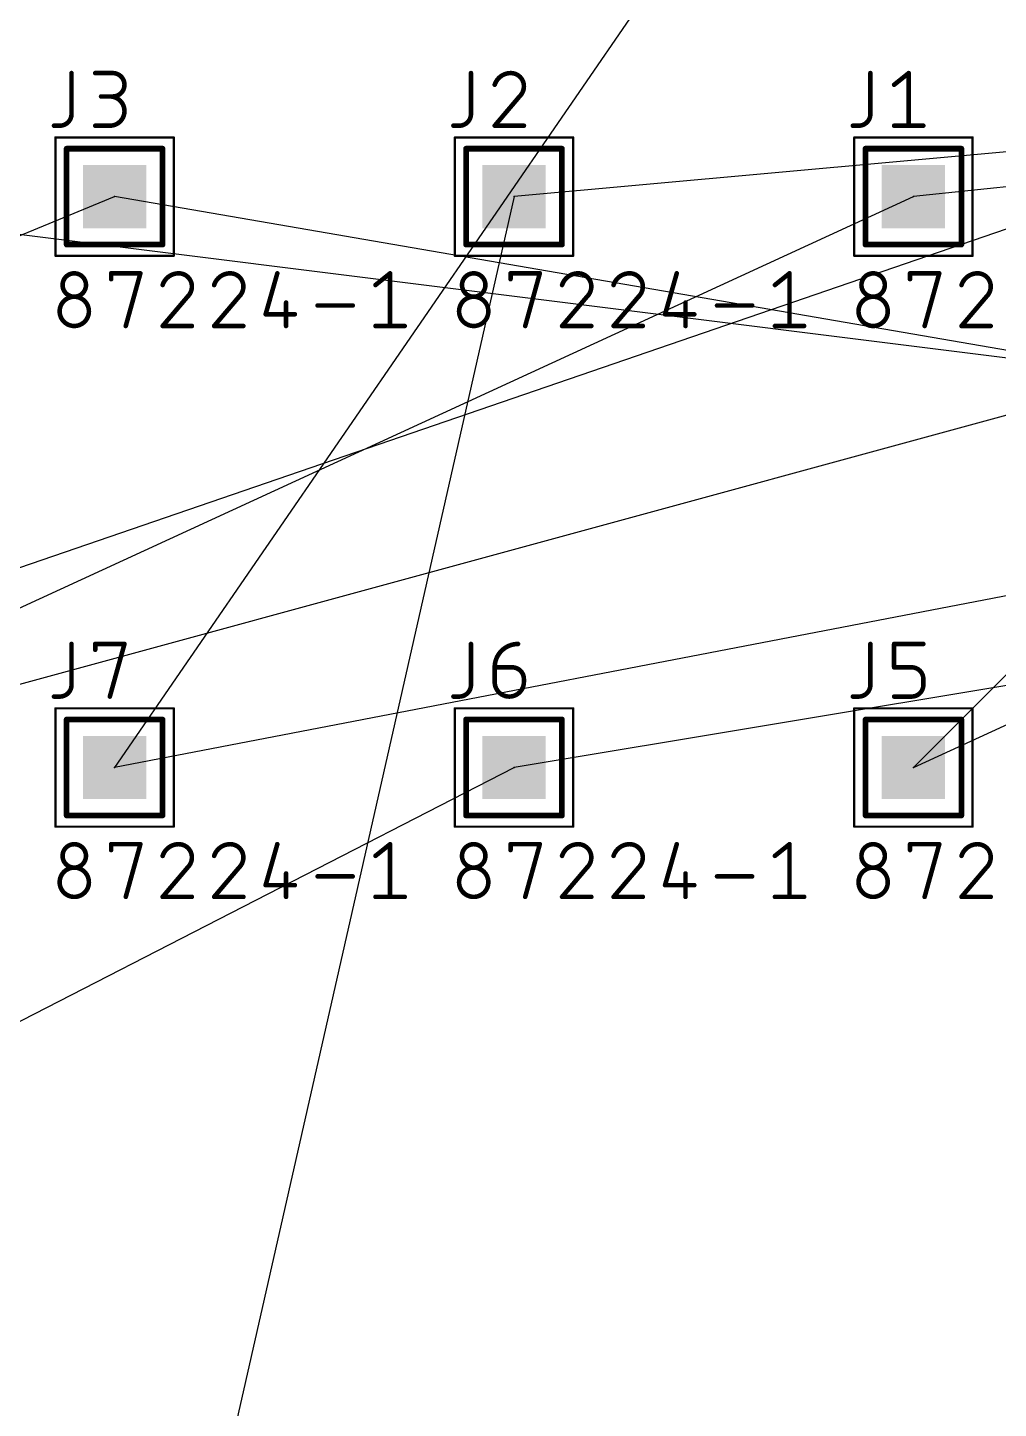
# Model space of a CAD drawing. Extents: x -132 to 159, y -19 to 91.
# Drawn here: x -31.15 to -9.54, y 12.41 to 43.13 of the extents above; entities that cross this region are included whole.
import ezdxf

# ---------------------------------------------------------------- set-up
doc = ezdxf.new("R2010")
doc.units = 0
for name, color, linetype in [('17', 82, 'CONTINUOUS'), ('19', 53, 'CONTINUOUS'), ('21', 253, 'CONTINUOUS'), ('23', 7, 'CONTINUOUS'), ('25', 253, 'CONTINUOUS'), ('27', 253, 'CONTINUOUS'), ('39', 22, 'CONTINUOUS'), ('51', 253, 'CONTINUOUS')]:
    doc.layers.add(name, color=color, linetype=linetype)

# ---------------------------------------------------------------- blocks, each defined once
blk = doc.blocks.new('SQUAREP')
blk.add_solid([(-0.5, -0.5), (0.5, -0.5), (-0.5, 0.5), (0.5, 0.5)])

msp = doc.modelspace()

# ---------------------------------------------------------------- linework, layer by layer
at = {"layer": '19'}
for p, q in [((5.3086, 76.8604), (-29.21, 26.67)), ((-11.43, 26.67), (98.0186, 76.8604)), ((-118.3386, 1.27), (100.1014, 76.2)), ((17.78, 41.91), (-38.1, 26.67)), ((7.62, 41.91), (-20.32, 39.37)), ((12.7, 41.91), (-11.43, 39.37)), ((3.81, 41.91), (-11.43, 26.67)), ((-120.4214, 1.9304), (-29.21, 39.37)), ((-103.9114, -3.1496), (-11.43, 39.37)), ((12.7, 33.02), (-38.1, 39.37)), ((-20.32, 39.37), (-30.2514, -4.4196)), ((7.62, 33.02), (-29.21, 39.37)), ((3.81, 33.02), (-29.21, 26.67)), ((17.78, 33.02), (-20.32, 26.67)), ((-75.9714, -1.8796), (-20.32, 26.67))]:
    msp.add_line(p, q, dxfattribs=at)
at = {"layer": '21', "const_width": 0.0635}
for points in [[(-30.277, 40.4688, 1), (-30.277, 40.4053)], [(-30.2453, 40.437, 1), (-30.3087, 40.437)], [(-28.1113, 40.437, 1), (-28.1747, 40.437)], [(-28.143, 40.4053, 1), (-28.143, 40.4688)], [(-21.387, 40.4688, 1), (-21.387, 40.4053)], [(-21.3553, 40.437, 1), (-21.4187, 40.437)], [(-19.2213, 40.437, 1), (-19.2847, 40.437)], [(-19.253, 40.4053, 1), (-19.253, 40.4688)], [(-12.4652, 40.437, 1), (-12.5288, 40.437)], [(-12.497, 40.4688, 1), (-12.497, 40.4053)], [(-10.3313, 40.437, 1), (-10.3948, 40.437)], [(-10.363, 40.4053, 1), (-10.363, 40.4688)], [(-30.277, 38.3348, 1), (-30.277, 38.2713)], [(-30.3087, 38.303, 1), (-30.2453, 38.303)], [(-28.1747, 38.303, 1), (-28.1113, 38.303)], [(-28.143, 38.2713, 1), (-28.143, 38.3348)], [(-21.387, 38.3348, 1), (-21.387, 38.2713)], [(-21.4187, 38.303, 1), (-21.3553, 38.303)], [(-19.2847, 38.303, 1), (-19.2213, 38.303)], [(-19.253, 38.2713, 1), (-19.253, 38.3348)], [(-12.5288, 38.303, 1), (-12.4652, 38.303)], [(-12.497, 38.3348, 1), (-12.497, 38.2713)], [(-10.3948, 38.303, 1), (-10.3313, 38.303)], [(-10.363, 38.2713, 1), (-10.363, 38.3348)], [(-30.277, 27.7688, 1), (-30.277, 27.7053)], [(-30.2453, 27.737, 1), (-30.3087, 27.737)], [(-28.1113, 27.737, 1), (-28.1747, 27.737)], [(-28.143, 27.7053, 1), (-28.143, 27.7688)], [(-21.387, 27.7688, 1), (-21.387, 27.7053)], [(-21.3553, 27.737, 1), (-21.4187, 27.737)], [(-19.2213, 27.737, 1), (-19.2847, 27.737)], [(-19.253, 27.7053, 1), (-19.253, 27.7688)], [(-12.4652, 27.737, 1), (-12.5288, 27.737)], [(-12.497, 27.7688, 1), (-12.497, 27.7053)], [(-10.3313, 27.737, 1), (-10.3948, 27.737)], [(-10.363, 27.7053, 1), (-10.363, 27.7688)], [(-30.277, 25.6348, 1), (-30.277, 25.5713)], [(-30.3087, 25.603, 1), (-30.2453, 25.603)], [(-28.1747, 25.603, 1), (-28.1113, 25.603)], [(-28.143, 25.5713, 1), (-28.143, 25.6348)], [(-21.387, 25.6348, 1), (-21.387, 25.5713)], [(-21.4187, 25.603, 1), (-21.3553, 25.603)], [(-19.2847, 25.603, 1), (-19.2213, 25.603)], [(-19.253, 25.5713, 1), (-19.253, 25.6348)], [(-12.5288, 25.603, 1), (-12.4652, 25.603)], [(-12.497, 25.6348, 1), (-12.497, 25.5713)], [(-10.3948, 25.603, 1), (-10.3313, 25.603)], [(-10.363, 25.5713, 1), (-10.363, 25.6348)]]:
    msp.add_lwpolyline(points, format="xyb", dxfattribs=at)
at = {"layer": '21', "const_width": 0.127}
for points in [[(-30.277, 40.437), (-28.143, 40.437)], [(-30.277, 38.303), (-30.277, 40.437)], [(-28.143, 40.437), (-28.143, 38.303)], [(-21.387, 40.437), (-19.253, 40.437)], [(-21.387, 38.303), (-21.387, 40.437)], [(-19.253, 40.437), (-19.253, 38.303)], [(-12.497, 40.437), (-10.363, 40.437)], [(-12.497, 38.303), (-12.497, 40.437)], [(-10.363, 40.437), (-10.363, 38.303)], [(-28.143, 38.303), (-30.277, 38.303)], [(-19.253, 38.303), (-21.387, 38.303)], [(-10.363, 38.303), (-12.497, 38.303)], [(-30.277, 27.737), (-28.143, 27.737)], [(-30.277, 25.603), (-30.277, 27.737)], [(-28.143, 27.737), (-28.143, 25.603)], [(-21.387, 27.737), (-19.253, 27.737)], [(-21.387, 25.603), (-21.387, 27.737)], [(-19.253, 27.737), (-19.253, 25.603)], [(-12.497, 27.737), (-10.363, 27.737)], [(-12.497, 25.603), (-12.497, 27.737)], [(-10.363, 27.737), (-10.363, 25.603)], [(-28.143, 25.603), (-30.277, 25.603)], [(-19.253, 25.603), (-21.387, 25.603)], [(-10.363, 25.603), (-12.497, 25.603)]]:
    msp.add_lwpolyline(points, dxfattribs=at)
at = {"layer": '23'}
for p in [(-29.21, 39.37), (-20.32, 39.37), (-11.43, 39.37), (-29.21, 26.67), (-20.32, 26.67), (-11.43, 26.67)]:
    msp.add_point(p, dxfattribs=at)
at = {"layer": '25', "const_width": 0.1016}
for points in [[(-30.1685, 42.1184), (-30.1685, 41.2078)], [(-29.6403, 42.1184), (-29.2501, 42.1184)], [(-21.2785, 42.1184), (-21.2785, 41.2078)], [(-12.3885, 42.1184), (-12.3885, 41.2078)], [(-11.8603, 41.8582), (-11.5351, 42.1184)], [(-11.5351, 42.1184), (-11.5351, 40.9476)], [(-29.2501, 41.5981), (-29.5102, 41.5981)], [(-20.1975, 41.5981), (-20.7503, 40.9476)], [(-30.4287, 40.9476), (-30.5588, 40.9476)], [(-29.6403, 40.9476), (-29.3151, 40.9476)], [(-21.5387, 40.9476), (-21.6688, 40.9476)], [(-20.7503, 40.9476), (-20.0999, 40.9476)], [(-12.6487, 40.9476), (-12.7788, 40.9476)], [(-11.8603, 40.9476), (-11.2099, 40.9476)], [(-30.1685, 29.4184), (-30.1685, 28.5078)], [(-29.6403, 29.2883), (-29.6403, 29.4184)], [(-29.6403, 29.4184), (-28.9899, 29.4184)], [(-28.9899, 29.4184), (-29.3151, 28.2476)], [(-21.2785, 29.4184), (-21.2785, 28.5078)], [(-12.3885, 29.4184), (-12.3885, 28.5078)], [(-11.8603, 28.8981), (-11.8603, 29.4184)], [(-11.8603, 29.4184), (-11.2099, 29.4184)], [(-20.7503, 28.8981), (-20.3601, 28.8981)], [(-20.7503, 28.5728), (-20.7503, 28.8981)], [(-11.4701, 28.8981), (-11.8603, 28.8981)], [(-20.0999, 28.6379), (-20.0999, 28.5728)], [(-11.2099, 28.5078), (-11.2099, 28.6379)], [(-30.4287, 28.2476), (-30.5588, 28.2476)], [(-21.5387, 28.2476), (-21.6688, 28.2476)], [(-12.6487, 28.2476), (-12.7788, 28.2476)], [(-11.8603, 28.2476), (-11.4701, 28.2476)]]:
    msp.add_lwpolyline(points, dxfattribs=at)
at = {"layer": '25'}
for points, const_width in [([(-30.1431, 42.1184, 1), (-30.1939, 42.1184)], 0.0508), ([(-29.6403, 42.1438, 1), (-29.6403, 42.093)], 0.0508), ([(-29.2501, 41.5981, 1), (-29.2501, 42.1184)], 0.1016), ([(-29.2501, 42.1438, 1), (-29.2501, 42.093)], 0.0508), ([(-29.2501, 42.093, 1), (-29.2501, 42.1438)], 0.0508), ([(-21.2531, 42.1184, 1), (-21.3039, 42.1184)], 0.0508), ([(-20.3926, 42.1184, 0.3252), (-20.7503, 41.8582)], 0.1016), ([(-20.0999, 41.8257, 0.4142), (-20.3926, 42.1184)], 0.1016), ([(-20.3926, 42.1438, 1), (-20.3926, 42.093)], 0.0508), ([(-20.3926, 42.093, 1), (-20.3926, 42.1438)], 0.0508), ([(-12.3631, 42.1184, 1), (-12.4139, 42.1184)], 0.0508), ([(-11.5097, 42.1184, 1), (-11.5605, 42.1184)], 0.0508), ([(-11.5192, 42.0986, 1), (-11.551, 42.1382)], 0.0508), ([(-20.7745, 41.866, 1), (-20.7262, 41.8504)], 0.0508), ([(-20.1975, 41.5981, 0.2053), (-20.0999, 41.8257)], 0.1016), ([(-20.0745, 41.8257, 1), (-20.1253, 41.8257)], 0.0508), ([(-20.1253, 41.8257, 1), (-20.0745, 41.8257)], 0.0508), ([(-11.8762, 41.8781, 1), (-11.8445, 41.8384)], 0.0508), ([(-29.5102, 41.6235, 1), (-29.5102, 41.5727)], 0.0508), ([(-29.3151, 40.9476, 1), (-29.3151, 41.5981)], 0.1016), ([(-29.3151, 41.6234, 1), (-29.3151, 41.5727)], 0.0508), ([(-29.2501, 41.6235, 1), (-29.2501, 41.5727)], 0.0508), ([(-29.2501, 41.5727, 1), (-29.2501, 41.6235)], 0.0508), ([(-20.215, 41.6164, 1), (-20.1799, 41.5797)], 0.0508), ([(-20.1781, 41.5816, 1), (-20.2168, 41.6145)], 0.0508), ([(-30.4287, 40.9476, 0.4142), (-30.1685, 41.2078)], 0.1016), ([(-30.1431, 41.2078, 1), (-30.1939, 41.2078)], 0.0508), ([(-30.1939, 41.2078, 1), (-30.1431, 41.2078)], 0.0508), ([(-21.5387, 40.9476, 0.4142), (-21.2785, 41.2078)], 0.1016), ([(-21.2531, 41.2078, 1), (-21.3039, 41.2078)], 0.0508), ([(-21.3039, 41.2078, 1), (-21.2531, 41.2078)], 0.0508), ([(-12.6487, 40.9476, 0.4142), (-12.3885, 41.2078)], 0.1016), ([(-12.3631, 41.2078, 1), (-12.4139, 41.2078)], 0.0508), ([(-12.4139, 41.2078, 1), (-12.3631, 41.2078)], 0.0508), ([(-30.5588, 40.973, 1), (-30.5588, 40.9222)], 0.0508), ([(-30.4287, 40.973, 1), (-30.4287, 40.9222)], 0.0508), ([(-30.4287, 40.9222, 1), (-30.4287, 40.973)], 0.0508), ([(-29.6403, 40.973, 1), (-29.6403, 40.9222)], 0.0508), ([(-29.3151, 40.973, 1), (-29.3151, 40.9222)], 0.0508), ([(-29.3151, 40.9222, 1), (-29.3151, 40.973)], 0.0508), ([(-21.6688, 40.973, 1), (-21.6688, 40.9222)], 0.0508), ([(-21.5387, 40.973, 1), (-21.5387, 40.9222)], 0.0508), ([(-21.5387, 40.9222, 1), (-21.5387, 40.973)], 0.0508), ([(-20.7503, 40.973, 1), (-20.7503, 40.9222)], 0.0508), ([(-20.7697, 40.9641, 1), (-20.731, 40.9312)], 0.0508), ([(-20.0999, 40.9222, 1), (-20.0999, 40.973)], 0.0508), ([(-12.7788, 40.973, 1), (-12.7788, 40.9222)], 0.0508), ([(-12.6487, 40.973, 1), (-12.6487, 40.9222)], 0.0508), ([(-12.6487, 40.9222, 1), (-12.6487, 40.973)], 0.0508), ([(-11.8603, 40.973, 1), (-11.8603, 40.9222)], 0.0508), ([(-11.5605, 40.9476, 1), (-11.5097, 40.9476)], 0.0508), ([(-11.2099, 40.9222, 1), (-11.2099, 40.973)], 0.0508), ([(-30.1431, 29.4184, 1), (-30.1939, 29.4184)], 0.0508), ([(-29.6149, 29.4184, 1), (-29.6657, 29.4184)], 0.0508), ([(-29.6403, 29.4438, 1), (-29.6403, 29.393)], 0.0508), ([(-29.6657, 29.2883, 1), (-29.6149, 29.2883)], 0.0508), ([(-28.9654, 29.4116, 1), (-29.0144, 29.4252)], 0.0508), ([(-28.9899, 29.393, 1), (-28.9899, 29.4438)], 0.0508), ([(-21.2531, 29.4184, 1), (-21.3039, 29.4184)], 0.0508), ([(-20.23, 29.4184, 0.4142), (-20.7503, 28.8981)], 0.1016), ([(-20.23, 29.393, 1), (-20.23, 29.4438)], 0.0508), ([(-12.3631, 29.4184, 1), (-12.4139, 29.4184)], 0.0508), ([(-11.8349, 29.4184, 1), (-11.8857, 29.4184)], 0.0508), ([(-11.8603, 29.4438, 1), (-11.8603, 29.393)], 0.0508), ([(-11.2099, 29.393, 1), (-11.2099, 29.4438)], 0.0508), ([(-20.7503, 28.9235, 1), (-20.7503, 28.8727)], 0.0508), ([(-20.7249, 28.8981, 1), (-20.7757, 28.8981)], 0.0508), ([(-20.7757, 28.8981, 1), (-20.7249, 28.8981)], 0.0508), ([(-20.0999, 28.6379, 0.4142), (-20.3601, 28.8981)], 0.1016), ([(-20.3601, 28.9235, 1), (-20.3601, 28.8727)], 0.0508), ([(-20.3601, 28.8727, 1), (-20.3601, 28.9235)], 0.0508), ([(-11.8603, 28.9235, 1), (-11.8603, 28.8727)], 0.0508), ([(-11.8857, 28.8981, 1), (-11.8349, 28.8981)], 0.0508), ([(-11.2099, 28.6379, 0.4142), (-11.4701, 28.8981)], 0.1016), ([(-11.4701, 28.9235, 1), (-11.4701, 28.8727)], 0.0508), ([(-11.4701, 28.8727, 1), (-11.4701, 28.9235)], 0.0508), ([(-20.7503, 28.5728, 1), (-20.0999, 28.5728)], 0.1016), ([(-20.7249, 28.5728, 1), (-20.7757, 28.5728)], 0.0508), ([(-20.7757, 28.5728, 1), (-20.7249, 28.5728)], 0.0508), ([(-20.0745, 28.6379, 1), (-20.1253, 28.6379)], 0.0508), ([(-20.1253, 28.6379, 1), (-20.0745, 28.6379)], 0.0508), ([(-20.0745, 28.5728, 1), (-20.1253, 28.5728)], 0.0508), ([(-20.1253, 28.5728, 1), (-20.0745, 28.5728)], 0.0508), ([(-11.1845, 28.6379, 1), (-11.2353, 28.6379)], 0.0508), ([(-11.2353, 28.6379, 1), (-11.1845, 28.6379)], 0.0508), ([(-30.5588, 28.273, 1), (-30.5588, 28.2222)], 0.0508), ([(-30.4287, 28.2476, 0.4142), (-30.1685, 28.5078)], 0.1016), ([(-30.4287, 28.273, 1), (-30.4287, 28.2222)], 0.0508), ([(-30.4287, 28.2222, 1), (-30.4287, 28.273)], 0.0508), ([(-30.1431, 28.5078, 1), (-30.1939, 28.5078)], 0.0508), ([(-30.1939, 28.5078, 1), (-30.1431, 28.5078)], 0.0508), ([(-29.3396, 28.2544, 1), (-29.2906, 28.2408)], 0.0508), ([(-21.6688, 28.273, 1), (-21.6688, 28.2222)], 0.0508), ([(-21.5387, 28.2476, 0.4142), (-21.2785, 28.5078)], 0.1016), ([(-21.5387, 28.273, 1), (-21.5387, 28.2222)], 0.0508), ([(-21.5387, 28.2222, 1), (-21.5387, 28.273)], 0.0508), ([(-21.2531, 28.5078, 1), (-21.3039, 28.5078)], 0.0508), ([(-21.3039, 28.5078, 1), (-21.2531, 28.5078)], 0.0508), ([(-12.7788, 28.273, 1), (-12.7788, 28.2222)], 0.0508), ([(-12.6487, 28.2476, 0.4142), (-12.3885, 28.5078)], 0.1016), ([(-12.6487, 28.273, 1), (-12.6487, 28.2222)], 0.0508), ([(-12.6487, 28.2222, 1), (-12.6487, 28.273)], 0.0508), ([(-12.3631, 28.5078, 1), (-12.4139, 28.5078)], 0.0508), ([(-12.4139, 28.5078, 1), (-12.3631, 28.5078)], 0.0508), ([(-11.8603, 28.273, 1), (-11.8603, 28.2222)], 0.0508), ([(-11.4701, 28.2476, 0.4142), (-11.2099, 28.5078)], 0.1016), ([(-11.4701, 28.273, 1), (-11.4701, 28.2222)], 0.0508), ([(-11.4701, 28.2222, 1), (-11.4701, 28.273)], 0.0508), ([(-11.1845, 28.5078, 1), (-11.2353, 28.5078)], 0.0508), ([(-11.2353, 28.5078, 1), (-11.1845, 28.5078)], 0.0508)]:
    msp.add_lwpolyline(points, format="xyb", dxfattribs=dict(at, const_width=const_width))
at = {"layer": '27'}
for points, const_width in [([(-29.8467, 37.4034, 1), (-30.3675, 37.4034)], 0.1016), ([(-29.2611, 37.6638, 1), (-29.3119, 37.6638)], 0.0508), ([(-29.2865, 37.6892, 1), (-29.2865, 37.6384)], 0.0508), ([(-29.3119, 37.5336, 1), (-29.2611, 37.5336)], 0.0508), ([(-28.6111, 37.657, 1), (-28.66, 37.6706)], 0.0508), ([(-28.6355, 37.6384, 1), (-28.6355, 37.6892)], 0.0508), ([(-27.7824, 37.6638, 0.3252), (-28.1405, 37.4034)], 0.1016), ([(-27.4895, 37.3709, 0.4142), (-27.7824, 37.6638)], 0.1016), ([(-27.7824, 37.6892, 1), (-27.7824, 37.6384)], 0.0508), ([(-27.7824, 37.6384, 1), (-27.7824, 37.6892)], 0.0508), ([(-26.6364, 37.6638, 0.3252), (-26.9944, 37.4034)], 0.1016), ([(-26.3434, 37.3709, 0.4142), (-26.6364, 37.6638)], 0.1016), ([(-26.6364, 37.6892, 1), (-26.6364, 37.6384)], 0.0508), ([(-26.6364, 37.6384, 1), (-26.6364, 37.6892)], 0.0508), ([(-25.5636, 37.6568, 1), (-25.6124, 37.6708)], 0.0508), ([(-23.0526, 37.6638, 1), (-23.1034, 37.6638)], 0.0508), ([(-23.0621, 37.644, 1), (-23.0939, 37.6836)], 0.0508), ([(-20.9567, 37.4034, 1), (-21.4775, 37.4034)], 0.1016), ([(-20.3711, 37.6638, 1), (-20.4219, 37.6638)], 0.0508), ([(-20.3965, 37.6892, 1), (-20.3965, 37.6384)], 0.0508), ([(-20.4219, 37.5336, 1), (-20.3711, 37.5336)], 0.0508), ([(-19.7211, 37.657, 1), (-19.77, 37.6706)], 0.0508), ([(-19.7455, 37.6384, 1), (-19.7455, 37.6892)], 0.0508), ([(-18.8924, 37.6638, 0.3252), (-19.2505, 37.4034)], 0.1016), ([(-18.5995, 37.3709, 0.4142), (-18.8924, 37.6638)], 0.1016), ([(-18.8924, 37.6892, 1), (-18.8924, 37.6384)], 0.0508), ([(-18.8924, 37.6384, 1), (-18.8924, 37.6892)], 0.0508), ([(-17.7464, 37.6638, 0.3252), (-18.1044, 37.4034)], 0.1016), ([(-17.4534, 37.3709, 0.4142), (-17.7464, 37.6638)], 0.1016), ([(-17.7464, 37.6892, 1), (-17.7464, 37.6384)], 0.0508), ([(-17.7464, 37.6384, 1), (-17.7464, 37.6892)], 0.0508), ([(-16.6736, 37.6568, 1), (-16.7224, 37.6708)], 0.0508), ([(-14.1626, 37.6638, 1), (-14.2134, 37.6638)], 0.0508), ([(-14.1721, 37.644, 1), (-14.2039, 37.6836)], 0.0508), ([(-12.0667, 37.4034, 1), (-12.5875, 37.4034)], 0.1016), ([(-11.4811, 37.6638, 1), (-11.5319, 37.6638)], 0.0508), ([(-11.5065, 37.6892, 1), (-11.5065, 37.6384)], 0.0508), ([(-11.5319, 37.5336, 1), (-11.4811, 37.5336)], 0.0508), ([(-10.8311, 37.657, 1), (-10.88, 37.6706)], 0.0508), ([(-10.8555, 37.6384, 1), (-10.8555, 37.6892)], 0.0508), ([(-10.0024, 37.6638, 0.3252), (-10.3605, 37.4034)], 0.1016), ([(-9.7095, 37.3709, 0.4142), (-10.0024, 37.6638)], 0.1016), ([(-10.0024, 37.6892, 1), (-10.0024, 37.6384)], 0.0508), ([(-10.0024, 37.6384, 1), (-10.0024, 37.6892)], 0.0508), ([(-29.7816, 36.8175, 1), (-30.4326, 36.8175)], 0.1016), ([(-30.3675, 37.4034, 1), (-29.8467, 37.4034)], 0.1016), ([(-30.3421, 37.4034, 1), (-30.3929, 37.4034)], 0.0508), ([(-30.3929, 37.4034, 1), (-30.3421, 37.4034)], 0.0508), ([(-29.8213, 37.4034, 1), (-29.8721, 37.4034)], 0.0508), ([(-29.8721, 37.4034, 1), (-29.8213, 37.4034)], 0.0508), ([(-28.1647, 37.4112, 1), (-28.1163, 37.3956)], 0.0508), ([(-27.6047, 37.1614, 1), (-27.5696, 37.1246)], 0.0508), ([(-27.5871, 37.143, 0.2053), (-27.4895, 37.3709)], 0.1016), ([(-27.5678, 37.1266, 1), (-27.6065, 37.1595)], 0.0508), ([(-27.4641, 37.3708, 1), (-27.5149, 37.3709)], 0.0508), ([(-27.5149, 37.3709, 1), (-27.4641, 37.3708)], 0.0508), ([(-27.0186, 37.4112, 1), (-26.9703, 37.3956)], 0.0508), ([(-26.4411, 37.143, 0.2053), (-26.3434, 37.3709)], 0.1016), ([(-26.4586, 37.1614, 1), (-26.4236, 37.1246)], 0.0508), ([(-26.4217, 37.1266, 1), (-26.4605, 37.1595)], 0.0508), ([(-26.318, 37.3708, 1), (-26.3688, 37.3709)], 0.0508), ([(-26.3688, 37.3709, 1), (-26.318, 37.3708)], 0.0508), ([(-23.4194, 37.4232, 1), (-23.3876, 37.3836)], 0.0508), ([(-20.8916, 36.8175, 1), (-21.5426, 36.8175)], 0.1016), ([(-21.4775, 37.4034, 1), (-20.9567, 37.4034)], 0.1016), ([(-21.4521, 37.4034, 1), (-21.5029, 37.4034)], 0.0508), ([(-21.5029, 37.4034, 1), (-21.4521, 37.4034)], 0.0508), ([(-20.9313, 37.4034, 1), (-20.9821, 37.4034)], 0.0508), ([(-20.9821, 37.4034, 1), (-20.9313, 37.4034)], 0.0508), ([(-19.2747, 37.4112, 1), (-19.2263, 37.3956)], 0.0508), ([(-18.7147, 37.1614, 1), (-18.6796, 37.1246)], 0.0508), ([(-18.6971, 37.143, 0.2053), (-18.5995, 37.3709)], 0.1016), ([(-18.6778, 37.1266, 1), (-18.7165, 37.1595)], 0.0508), ([(-18.5741, 37.3708, 1), (-18.6249, 37.3709)], 0.0508), ([(-18.6249, 37.3709, 1), (-18.5741, 37.3708)], 0.0508), ([(-18.1286, 37.4112, 1), (-18.0803, 37.3956)], 0.0508), ([(-17.5511, 37.143, 0.2053), (-17.4534, 37.3709)], 0.1016), ([(-17.5686, 37.1614, 1), (-17.5336, 37.1246)], 0.0508), ([(-17.5317, 37.1266, 1), (-17.5705, 37.1595)], 0.0508), ([(-17.428, 37.3708, 1), (-17.4788, 37.3709)], 0.0508), ([(-17.4788, 37.3709, 1), (-17.428, 37.3708)], 0.0508), ([(-14.5294, 37.4232, 1), (-14.4976, 37.3836)], 0.0508), ([(-12.0016, 36.8175, 1), (-12.6526, 36.8175)], 0.1016), ([(-12.5875, 37.4034, 1), (-12.0667, 37.4034)], 0.1016), ([(-12.5621, 37.4034, 1), (-12.6129, 37.4034)], 0.0508), ([(-12.6129, 37.4034, 1), (-12.5621, 37.4034)], 0.0508), ([(-12.0413, 37.4034, 1), (-12.0921, 37.4034)], 0.0508), ([(-12.0921, 37.4034, 1), (-12.0413, 37.4034)], 0.0508), ([(-10.3847, 37.4112, 1), (-10.3363, 37.3956)], 0.0508), ([(-9.8247, 37.1614, 1), (-9.7896, 37.1246)], 0.0508), ([(-9.8071, 37.143, 0.2053), (-9.7095, 37.3709)], 0.1016), ([(-9.7878, 37.1266, 1), (-9.8265, 37.1595)], 0.0508), ([(-9.6841, 37.3708, 1), (-9.7349, 37.3709)], 0.0508), ([(-9.7349, 37.3709, 1), (-9.6841, 37.3708)], 0.0508), ([(-30.4326, 36.8175, 1), (-29.7816, 36.8175)], 0.1016), ([(-30.4072, 36.8175, 1), (-30.458, 36.8175)], 0.0508), ([(-29.7562, 36.8175, 1), (-29.807, 36.8175)], 0.0508), ([(-25.3673, 37.0128, 1), (-25.4181, 37.0128)], 0.0508), ([(-24.691, 36.9731, 1), (-24.691, 36.9223)], 0.0508), ([(-23.9098, 36.9223, 1), (-23.9098, 36.9731)], 0.0508), ([(-21.5426, 36.8175, 1), (-20.8916, 36.8175)], 0.1016), ([(-21.5172, 36.8175, 1), (-21.568, 36.8175)], 0.0508), ([(-20.8662, 36.8175, 1), (-20.917, 36.8175)], 0.0508), ([(-16.4773, 37.0128, 1), (-16.5281, 37.0128)], 0.0508), ([(-15.801, 36.9731, 1), (-15.801, 36.9223)], 0.0508), ([(-15.0198, 36.9223, 1), (-15.0198, 36.9731)], 0.0508), ([(-12.6526, 36.8175, 1), (-12.0016, 36.8175)], 0.1016), ([(-12.6272, 36.8175, 1), (-12.678, 36.8175)], 0.0508), ([(-11.9762, 36.8175, 1), (-12.027, 36.8175)], 0.0508), ([(-30.458, 36.8175, 1), (-30.4072, 36.8175)], 0.0508), ([(-29.807, 36.8175, 1), (-29.7562, 36.8175)], 0.0508), ([(-25.8484, 36.7778, 1), (-25.8484, 36.727)], 0.0508), ([(-25.8728, 36.7594, 1), (-25.824, 36.7454)], 0.0508), ([(-25.1974, 36.727, 1), (-25.1974, 36.7778)], 0.0508), ([(-21.568, 36.8175, 1), (-21.5172, 36.8175)], 0.0508), ([(-20.917, 36.8175, 1), (-20.8662, 36.8175)], 0.0508), ([(-16.9584, 36.7778, 1), (-16.9584, 36.727)], 0.0508), ([(-16.9828, 36.7594, 1), (-16.934, 36.7454)], 0.0508), ([(-16.3074, 36.727, 1), (-16.3074, 36.7778)], 0.0508), ([(-12.678, 36.8175, 1), (-12.6272, 36.8175)], 0.0508), ([(-12.027, 36.8175, 1), (-11.9762, 36.8175)], 0.0508), ([(-28.9855, 36.4988, 1), (-28.9366, 36.4852)], 0.0508), ([(-28.1405, 36.5174, 1), (-28.1405, 36.4666)], 0.0508), ([(-28.1598, 36.5085, 1), (-28.1211, 36.4756)], 0.0508), ([(-27.4895, 36.4666, 1), (-27.4895, 36.5174)], 0.0508), ([(-26.9944, 36.5174, 1), (-26.9944, 36.4666)], 0.0508), ([(-27.0138, 36.5085, 1), (-26.9751, 36.4756)], 0.0508), ([(-26.3434, 36.4666, 1), (-26.3434, 36.5174)], 0.0508), ([(-25.4181, 36.492, 1), (-25.3673, 36.492)], 0.0508), ([(-23.4035, 36.5174, 1), (-23.4035, 36.4666)], 0.0508), ([(-23.1034, 36.492, 1), (-23.0526, 36.492)], 0.0508), ([(-22.7525, 36.4666, 1), (-22.7525, 36.5174)], 0.0508), ([(-20.0955, 36.4988, 1), (-20.0466, 36.4852)], 0.0508), ([(-19.2505, 36.5174, 1), (-19.2505, 36.4666)], 0.0508), ([(-19.2698, 36.5085, 1), (-19.2311, 36.4756)], 0.0508), ([(-18.5995, 36.4666, 1), (-18.5995, 36.5174)], 0.0508), ([(-18.1044, 36.5174, 1), (-18.1044, 36.4666)], 0.0508), ([(-18.1238, 36.5085, 1), (-18.0851, 36.4756)], 0.0508), ([(-17.4534, 36.4666, 1), (-17.4534, 36.5174)], 0.0508), ([(-16.5281, 36.492, 1), (-16.4773, 36.492)], 0.0508), ([(-14.5135, 36.5174, 1), (-14.5135, 36.4666)], 0.0508), ([(-14.2134, 36.492, 1), (-14.1626, 36.492)], 0.0508), ([(-13.8625, 36.4666, 1), (-13.8625, 36.5174)], 0.0508), ([(-11.2055, 36.4988, 1), (-11.1566, 36.4852)], 0.0508), ([(-10.3605, 36.5174, 1), (-10.3605, 36.4666)], 0.0508), ([(-10.3798, 36.5085, 1), (-10.3411, 36.4756)], 0.0508), ([(-9.7095, 36.4666, 1), (-9.7095, 36.5174)], 0.0508), ([(-29.8467, 24.7034, 1), (-30.3675, 24.7034)], 0.1016), ([(-29.2611, 24.9638, 1), (-29.3119, 24.9638)], 0.0508), ([(-29.2865, 24.9892, 1), (-29.2865, 24.9384)], 0.0508), ([(-28.6111, 24.957, 1), (-28.66, 24.9706)], 0.0508), ([(-28.6355, 24.9384, 1), (-28.6355, 24.9892)], 0.0508), ([(-27.7824, 24.9638, 0.3252), (-28.1405, 24.7034)], 0.1016), ([(-27.4895, 24.6709, 0.4142), (-27.7824, 24.9638)], 0.1016), ([(-27.7824, 24.9892, 1), (-27.7824, 24.9384)], 0.0508), ([(-27.7824, 24.9384, 1), (-27.7824, 24.9892)], 0.0508), ([(-26.6364, 24.9638, 0.3252), (-26.9944, 24.7034)], 0.1016), ([(-26.3434, 24.6709, 0.4142), (-26.6364, 24.9638)], 0.1016), ([(-26.6364, 24.9892, 1), (-26.6364, 24.9384)], 0.0508), ([(-26.6364, 24.9384, 1), (-26.6364, 24.9892)], 0.0508), ([(-25.5636, 24.9568, 1), (-25.6124, 24.9708)], 0.0508), ([(-23.0526, 24.9638, 1), (-23.1034, 24.9638)], 0.0508), ([(-23.0621, 24.944, 1), (-23.0939, 24.9836)], 0.0508), ([(-20.9567, 24.7034, 1), (-21.4775, 24.7034)], 0.1016), ([(-20.3711, 24.9638, 1), (-20.4219, 24.9638)], 0.0508), ([(-20.3965, 24.9892, 1), (-20.3965, 24.9384)], 0.0508), ([(-19.7211, 24.957, 1), (-19.77, 24.9706)], 0.0508), ([(-19.7455, 24.9384, 1), (-19.7455, 24.9892)], 0.0508), ([(-18.8924, 24.9638, 0.3252), (-19.2505, 24.7034)], 0.1016), ([(-18.5995, 24.6709, 0.4142), (-18.8924, 24.9638)], 0.1016), ([(-18.8924, 24.9892, 1), (-18.8924, 24.9384)], 0.0508), ([(-18.8924, 24.9384, 1), (-18.8924, 24.9892)], 0.0508), ([(-17.7464, 24.9638, 0.3252), (-18.1044, 24.7034)], 0.1016), ([(-17.4534, 24.6709, 0.4142), (-17.7464, 24.9638)], 0.1016), ([(-17.7464, 24.9892, 1), (-17.7464, 24.9384)], 0.0508), ([(-17.7464, 24.9384, 1), (-17.7464, 24.9892)], 0.0508), ([(-16.6736, 24.9568, 1), (-16.7224, 24.9708)], 0.0508), ([(-14.1626, 24.9638, 1), (-14.2134, 24.9638)], 0.0508), ([(-14.1721, 24.944, 1), (-14.2039, 24.9836)], 0.0508), ([(-12.0667, 24.7034, 1), (-12.5875, 24.7034)], 0.1016), ([(-11.4811, 24.9638, 1), (-11.5319, 24.9638)], 0.0508), ([(-11.5065, 24.9892, 1), (-11.5065, 24.9384)], 0.0508), ([(-10.8311, 24.957, 1), (-10.88, 24.9706)], 0.0508), ([(-10.8555, 24.9384, 1), (-10.8555, 24.9892)], 0.0508), ([(-10.0024, 24.9638, 0.3252), (-10.3605, 24.7034)], 0.1016), ([(-9.7095, 24.6709, 0.4142), (-10.0024, 24.9638)], 0.1016), ([(-10.0024, 24.9892, 1), (-10.0024, 24.9384)], 0.0508), ([(-10.0024, 24.9384, 1), (-10.0024, 24.9892)], 0.0508), ([(-30.3675, 24.7034, 1), (-29.8467, 24.7034)], 0.1016), ([(-30.3421, 24.7034, 1), (-30.3929, 24.7034)], 0.0508), ([(-30.3929, 24.7034, 1), (-30.3421, 24.7034)], 0.0508), ([(-29.8213, 24.7034, 1), (-29.8721, 24.7034)], 0.0508), ([(-29.8721, 24.7034, 1), (-29.8213, 24.7034)], 0.0508), ([(-29.3119, 24.8336, 1), (-29.2611, 24.8336)], 0.0508), ([(-28.1647, 24.7112, 1), (-28.1163, 24.6956)], 0.0508), ([(-27.5871, 24.443, 0.2053), (-27.4895, 24.6709)], 0.1016), ([(-27.4641, 24.6708, 1), (-27.5149, 24.6709)], 0.0508), ([(-27.5149, 24.6709, 1), (-27.4641, 24.6708)], 0.0508), ([(-27.0186, 24.7112, 1), (-26.9703, 24.6956)], 0.0508), ([(-26.4411, 24.443, 0.2053), (-26.3434, 24.6709)], 0.1016), ([(-26.318, 24.6708, 1), (-26.3688, 24.6709)], 0.0508), ([(-26.3688, 24.6709, 1), (-26.318, 24.6708)], 0.0508), ([(-23.4194, 24.7232, 1), (-23.3876, 24.6836)], 0.0508), ([(-21.4775, 24.7034, 1), (-20.9567, 24.7034)], 0.1016), ([(-21.4521, 24.7034, 1), (-21.5029, 24.7034)], 0.0508), ([(-21.5029, 24.7034, 1), (-21.4521, 24.7034)], 0.0508), ([(-20.9313, 24.7034, 1), (-20.9821, 24.7034)], 0.0508), ([(-20.9821, 24.7034, 1), (-20.9313, 24.7034)], 0.0508), ([(-20.4219, 24.8336, 1), (-20.3711, 24.8336)], 0.0508), ([(-19.2747, 24.7112, 1), (-19.2263, 24.6956)], 0.0508), ([(-18.6971, 24.443, 0.2053), (-18.5995, 24.6709)], 0.1016), ([(-18.5741, 24.6708, 1), (-18.6249, 24.6709)], 0.0508), ([(-18.6249, 24.6709, 1), (-18.5741, 24.6708)], 0.0508), ([(-18.1286, 24.7112, 1), (-18.0803, 24.6956)], 0.0508), ([(-17.5511, 24.443, 0.2053), (-17.4534, 24.6709)], 0.1016), ([(-17.428, 24.6708, 1), (-17.4788, 24.6709)], 0.0508), ([(-17.4788, 24.6709, 1), (-17.428, 24.6708)], 0.0508), ([(-14.5294, 24.7232, 1), (-14.4976, 24.6836)], 0.0508), ([(-12.5875, 24.7034, 1), (-12.0667, 24.7034)], 0.1016), ([(-12.5621, 24.7034, 1), (-12.6129, 24.7034)], 0.0508), ([(-12.6129, 24.7034, 1), (-12.5621, 24.7034)], 0.0508), ([(-12.0413, 24.7034, 1), (-12.0921, 24.7034)], 0.0508), ([(-12.0921, 24.7034, 1), (-12.0413, 24.7034)], 0.0508), ([(-11.5319, 24.8336, 1), (-11.4811, 24.8336)], 0.0508), ([(-10.3847, 24.7112, 1), (-10.3363, 24.6956)], 0.0508), ([(-9.8071, 24.443, 0.2053), (-9.7095, 24.6709)], 0.1016), ([(-9.6841, 24.6708, 1), (-9.7349, 24.6709)], 0.0508), ([(-9.7349, 24.6709, 1), (-9.6841, 24.6708)], 0.0508), ([(-29.7816, 24.1175, 1), (-30.4326, 24.1175)], 0.1016), ([(-27.6047, 24.4614, 1), (-27.5696, 24.4246)], 0.0508), ([(-27.5678, 24.4266, 1), (-27.6065, 24.4595)], 0.0508), ([(-26.4586, 24.4614, 1), (-26.4236, 24.4246)], 0.0508), ([(-26.4217, 24.4266, 1), (-26.4605, 24.4595)], 0.0508), ([(-25.3673, 24.3128, 1), (-25.4181, 24.3128)], 0.0508), ([(-24.691, 24.2731, 1), (-24.691, 24.2223)], 0.0508), ([(-23.9098, 24.2223, 1), (-23.9098, 24.2731)], 0.0508), ([(-20.8916, 24.1175, 1), (-21.5426, 24.1175)], 0.1016), ([(-18.7147, 24.4614, 1), (-18.6796, 24.4246)], 0.0508), ([(-18.6778, 24.4266, 1), (-18.7165, 24.4595)], 0.0508), ([(-17.5686, 24.4614, 1), (-17.5336, 24.4246)], 0.0508), ([(-17.5317, 24.4266, 1), (-17.5705, 24.4595)], 0.0508), ([(-16.4773, 24.3128, 1), (-16.5281, 24.3128)], 0.0508), ([(-15.801, 24.2731, 1), (-15.801, 24.2223)], 0.0508), ([(-15.0198, 24.2223, 1), (-15.0198, 24.2731)], 0.0508), ([(-12.0016, 24.1175, 1), (-12.6526, 24.1175)], 0.1016), ([(-9.8247, 24.4614, 1), (-9.7896, 24.4246)], 0.0508), ([(-9.7878, 24.4266, 1), (-9.8265, 24.4595)], 0.0508), ([(-30.4326, 24.1175, 1), (-29.7816, 24.1175)], 0.1016), ([(-30.4072, 24.1175, 1), (-30.458, 24.1175)], 0.0508), ([(-30.458, 24.1175, 1), (-30.4072, 24.1175)], 0.0508), ([(-29.7562, 24.1175, 1), (-29.807, 24.1175)], 0.0508), ([(-29.807, 24.1175, 1), (-29.7562, 24.1175)], 0.0508), ([(-25.8484, 24.0778, 1), (-25.8484, 24.027)], 0.0508), ([(-25.8728, 24.0594, 1), (-25.824, 24.0454)], 0.0508), ([(-25.1974, 24.027, 1), (-25.1974, 24.0778)], 0.0508), ([(-21.5426, 24.1175, 1), (-20.8916, 24.1175)], 0.1016), ([(-21.5172, 24.1175, 1), (-21.568, 24.1175)], 0.0508), ([(-21.568, 24.1175, 1), (-21.5172, 24.1175)], 0.0508), ([(-20.8662, 24.1175, 1), (-20.917, 24.1175)], 0.0508), ([(-20.917, 24.1175, 1), (-20.8662, 24.1175)], 0.0508), ([(-16.9584, 24.0778, 1), (-16.9584, 24.027)], 0.0508), ([(-16.9828, 24.0594, 1), (-16.934, 24.0454)], 0.0508), ([(-16.3074, 24.027, 1), (-16.3074, 24.0778)], 0.0508), ([(-12.6526, 24.1175, 1), (-12.0016, 24.1175)], 0.1016), ([(-12.6272, 24.1175, 1), (-12.678, 24.1175)], 0.0508), ([(-12.678, 24.1175, 1), (-12.6272, 24.1175)], 0.0508), ([(-11.9762, 24.1175, 1), (-12.027, 24.1175)], 0.0508), ([(-12.027, 24.1175, 1), (-11.9762, 24.1175)], 0.0508), ([(-28.9855, 23.7988, 1), (-28.9366, 23.7852)], 0.0508), ([(-28.1405, 23.8174, 1), (-28.1405, 23.7666)], 0.0508), ([(-28.1598, 23.8085, 1), (-28.1211, 23.7756)], 0.0508), ([(-27.4895, 23.7666, 1), (-27.4895, 23.8174)], 0.0508), ([(-26.9944, 23.8174, 1), (-26.9944, 23.7666)], 0.0508), ([(-27.0138, 23.8085, 1), (-26.9751, 23.7756)], 0.0508), ([(-26.3434, 23.7666, 1), (-26.3434, 23.8174)], 0.0508), ([(-25.4181, 23.792, 1), (-25.3673, 23.792)], 0.0508), ([(-23.4035, 23.8174, 1), (-23.4035, 23.7666)], 0.0508), ([(-23.1034, 23.792, 1), (-23.0526, 23.792)], 0.0508), ([(-22.7525, 23.7666, 1), (-22.7525, 23.8174)], 0.0508), ([(-20.0955, 23.7988, 1), (-20.0466, 23.7852)], 0.0508), ([(-19.2505, 23.8174, 1), (-19.2505, 23.7666)], 0.0508), ([(-19.2698, 23.8085, 1), (-19.2311, 23.7756)], 0.0508), ([(-18.5995, 23.7666, 1), (-18.5995, 23.8174)], 0.0508), ([(-18.1044, 23.8174, 1), (-18.1044, 23.7666)], 0.0508), ([(-18.1238, 23.8085, 1), (-18.0851, 23.7756)], 0.0508), ([(-17.4534, 23.7666, 1), (-17.4534, 23.8174)], 0.0508), ([(-16.5281, 23.792, 1), (-16.4773, 23.792)], 0.0508), ([(-14.5135, 23.8174, 1), (-14.5135, 23.7666)], 0.0508), ([(-14.2134, 23.792, 1), (-14.1626, 23.792)], 0.0508), ([(-13.8625, 23.7666, 1), (-13.8625, 23.8174)], 0.0508), ([(-11.2055, 23.7988, 1), (-11.1566, 23.7852)], 0.0508), ([(-10.3605, 23.8174, 1), (-10.3605, 23.7666)], 0.0508), ([(-10.3798, 23.8085, 1), (-10.3411, 23.7756)], 0.0508), ([(-9.7095, 23.7666, 1), (-9.7095, 23.8174)], 0.0508)]:
    msp.add_lwpolyline(points, format="xyb", dxfattribs=dict(at, const_width=const_width))
at = {"layer": '27', "const_width": 0.1016}
for points in [[(-29.2865, 37.5336), (-29.2865, 37.6638)], [(-29.2865, 37.6638), (-28.6355, 37.6638)], [(-28.6355, 37.6638), (-28.961, 36.492)], [(-25.588, 37.6638), (-25.8484, 36.7524)], [(-23.4035, 37.4034), (-23.078, 37.6638)], [(-23.078, 37.6638), (-23.078, 36.492)], [(-20.3965, 37.5336), (-20.3965, 37.6638)], [(-20.3965, 37.6638), (-19.7455, 37.6638)], [(-19.7455, 37.6638), (-20.071, 36.492)], [(-16.698, 37.6638), (-16.9584, 36.7524)], [(-14.5135, 37.4034), (-14.188, 37.6638)], [(-14.188, 37.6638), (-14.188, 36.492)], [(-11.5065, 37.5336), (-11.5065, 37.6638)], [(-11.5065, 37.6638), (-10.8555, 37.6638)], [(-10.8555, 37.6638), (-11.181, 36.492)], [(-27.5871, 37.143), (-28.1405, 36.492)], [(-26.4411, 37.143), (-26.9944, 36.492)], [(-18.6971, 37.143), (-19.2505, 36.492)], [(-17.5511, 37.143), (-18.1044, 36.492)], [(-9.8071, 37.143), (-10.3605, 36.492)], [(-25.3927, 37.0128), (-25.3927, 36.492)], [(-24.691, 36.9477), (-23.9098, 36.9477)], [(-16.5027, 37.0128), (-16.5027, 36.492)], [(-15.801, 36.9477), (-15.0198, 36.9477)], [(-25.8484, 36.7524), (-25.1974, 36.7524)], [(-16.9584, 36.7524), (-16.3074, 36.7524)], [(-28.1405, 36.492), (-27.4895, 36.492)], [(-26.9944, 36.492), (-26.3434, 36.492)], [(-23.4035, 36.492), (-22.7525, 36.492)], [(-19.2505, 36.492), (-18.5995, 36.492)], [(-18.1044, 36.492), (-17.4534, 36.492)], [(-14.5135, 36.492), (-13.8625, 36.492)], [(-10.3605, 36.492), (-9.7095, 36.492)], [(-29.2865, 24.8336), (-29.2865, 24.9638)], [(-29.2865, 24.9638), (-28.6355, 24.9638)], [(-28.6355, 24.9638), (-28.961, 23.792)], [(-25.588, 24.9638), (-25.8484, 24.0524)], [(-23.4035, 24.7034), (-23.078, 24.9638)], [(-23.078, 24.9638), (-23.078, 23.792)], [(-20.3965, 24.8336), (-20.3965, 24.9638)], [(-20.3965, 24.9638), (-19.7455, 24.9638)], [(-19.7455, 24.9638), (-20.071, 23.792)], [(-16.698, 24.9638), (-16.9584, 24.0524)], [(-14.5135, 24.7034), (-14.188, 24.9638)], [(-14.188, 24.9638), (-14.188, 23.792)], [(-11.5065, 24.8336), (-11.5065, 24.9638)], [(-11.5065, 24.9638), (-10.8555, 24.9638)], [(-10.8555, 24.9638), (-11.181, 23.792)], [(-27.5871, 24.443), (-28.1405, 23.792)], [(-26.4411, 24.443), (-26.9944, 23.792)], [(-25.3927, 24.3128), (-25.3927, 23.792)], [(-24.691, 24.2477), (-23.9098, 24.2477)], [(-18.6971, 24.443), (-19.2505, 23.792)], [(-17.5511, 24.443), (-18.1044, 23.792)], [(-16.5027, 24.3128), (-16.5027, 23.792)], [(-15.801, 24.2477), (-15.0198, 24.2477)], [(-9.8071, 24.443), (-10.3605, 23.792)], [(-25.8484, 24.0524), (-25.1974, 24.0524)], [(-16.9584, 24.0524), (-16.3074, 24.0524)], [(-28.1405, 23.792), (-27.4895, 23.792)], [(-26.9944, 23.792), (-26.3434, 23.792)], [(-23.4035, 23.792), (-22.7525, 23.792)], [(-19.2505, 23.792), (-18.5995, 23.792)], [(-18.1044, 23.792), (-17.4534, 23.792)], [(-14.5135, 23.792), (-13.8625, 23.792)], [(-10.3605, 23.792), (-9.7095, 23.792)]]:
    msp.add_lwpolyline(points, dxfattribs=at)
at = {"layer": '39', "const_width": 0.05}
for points in [[(-30.527, 40.687), (-27.893, 40.687)], [(-30.527, 38.053), (-30.527, 40.687)], [(-27.893, 40.687), (-27.893, 38.053)], [(-21.637, 40.687), (-19.003, 40.687)], [(-21.637, 38.053), (-21.637, 40.687)], [(-19.003, 40.687), (-19.003, 38.053)], [(-12.747, 40.687), (-10.113, 40.687)], [(-12.747, 38.053), (-12.747, 40.687)], [(-10.113, 40.687), (-10.113, 38.053)], [(-27.893, 38.053), (-30.527, 38.053)], [(-19.003, 38.053), (-21.637, 38.053)], [(-10.113, 38.053), (-12.747, 38.053)], [(-30.527, 27.987), (-27.893, 27.987)], [(-30.527, 25.353), (-30.527, 27.987)], [(-27.893, 27.987), (-27.893, 25.353)], [(-21.637, 27.987), (-19.003, 27.987)], [(-21.637, 25.353), (-21.637, 27.987)], [(-19.003, 27.987), (-19.003, 25.353)], [(-12.747, 27.987), (-10.113, 27.987)], [(-12.747, 25.353), (-12.747, 27.987)], [(-10.113, 27.987), (-10.113, 25.353)], [(-27.893, 25.353), (-30.527, 25.353)], [(-19.003, 25.353), (-21.637, 25.353)], [(-10.113, 25.353), (-12.747, 25.353)]]:
    msp.add_lwpolyline(points, dxfattribs=at)
at = {"layer": '39', "const_width": 0.025}
for points in [[(-30.527, 40.6995, 1), (-30.527, 40.6745)], [(-30.5145, 40.687, 1), (-30.5395, 40.687)], [(-27.8805, 40.687, 1), (-27.9055, 40.687)], [(-27.893, 40.6745, 1), (-27.893, 40.6995)], [(-21.637, 40.6995, 1), (-21.637, 40.6745)], [(-21.6245, 40.687, 1), (-21.6495, 40.687)], [(-18.9905, 40.687, 1), (-19.0155, 40.687)], [(-19.003, 40.6745, 1), (-19.003, 40.6995)], [(-12.747, 40.6995, 1), (-12.747, 40.6745)], [(-12.7345, 40.687, 1), (-12.7595, 40.687)], [(-10.1005, 40.687, 1), (-10.1255, 40.687)], [(-10.113, 40.6745, 1), (-10.113, 40.6995)], [(-30.527, 38.0655, 1), (-30.527, 38.0405)], [(-30.5395, 38.053, 1), (-30.5145, 38.053)], [(-27.9055, 38.053, 1), (-27.8805, 38.053)], [(-27.893, 38.0405, 1), (-27.893, 38.0655)], [(-21.637, 38.0655, 1), (-21.637, 38.0405)], [(-21.6495, 38.053, 1), (-21.6245, 38.053)], [(-19.0155, 38.053, 1), (-18.9905, 38.053)], [(-19.003, 38.0405, 1), (-19.003, 38.0655)], [(-12.747, 38.0655, 1), (-12.747, 38.0405)], [(-12.7595, 38.053, 1), (-12.7345, 38.053)], [(-10.1255, 38.053, 1), (-10.1005, 38.053)], [(-10.113, 38.0405, 1), (-10.113, 38.0655)], [(-30.527, 27.9995, 1), (-30.527, 27.9745)], [(-30.5145, 27.987, 1), (-30.5395, 27.987)], [(-27.8805, 27.987, 1), (-27.9055, 27.987)], [(-27.893, 27.9745, 1), (-27.893, 27.9995)], [(-21.637, 27.9995, 1), (-21.637, 27.9745)], [(-21.6245, 27.987, 1), (-21.6495, 27.987)], [(-18.9905, 27.987, 1), (-19.0155, 27.987)], [(-19.003, 27.9745, 1), (-19.003, 27.9995)], [(-12.747, 27.9995, 1), (-12.747, 27.9745)], [(-12.7345, 27.987, 1), (-12.7595, 27.987)], [(-10.1005, 27.987, 1), (-10.1255, 27.987)], [(-10.113, 27.9745, 1), (-10.113, 27.9995)], [(-30.527, 25.3655, 1), (-30.527, 25.3405)], [(-30.5395, 25.353, 1), (-30.5145, 25.353)], [(-27.9055, 25.353, 1), (-27.8805, 25.353)], [(-27.893, 25.3405, 1), (-27.893, 25.3655)], [(-21.637, 25.3655, 1), (-21.637, 25.3405)], [(-21.6495, 25.353, 1), (-21.6245, 25.353)], [(-19.0155, 25.353, 1), (-18.9905, 25.353)], [(-19.003, 25.3405, 1), (-19.003, 25.3655)], [(-12.747, 25.3655, 1), (-12.747, 25.3405)], [(-12.7595, 25.353, 1), (-12.7345, 25.353)], [(-10.1255, 25.353, 1), (-10.1005, 25.353)], [(-10.113, 25.3405, 1), (-10.113, 25.3655)]]:
    msp.add_lwpolyline(points, format="xyb", dxfattribs=at)
at = {"layer": '51', "const_width": 0.0635}
for points in [[(-30.277, 40.4688, 1), (-30.277, 40.4053)], [(-30.2453, 40.437, 1), (-30.3087, 40.437)], [(-28.1113, 40.437, 1), (-28.1747, 40.437)], [(-28.143, 40.4053, 1), (-28.143, 40.4688)], [(-21.387, 40.4688, 1), (-21.387, 40.4053)], [(-21.3553, 40.437, 1), (-21.4187, 40.437)], [(-19.2213, 40.437, 1), (-19.2847, 40.437)], [(-19.253, 40.4053, 1), (-19.253, 40.4688)], [(-12.4652, 40.437, 1), (-12.5288, 40.437)], [(-12.497, 40.4688, 1), (-12.497, 40.4053)], [(-10.3313, 40.437, 1), (-10.3948, 40.437)], [(-10.363, 40.4053, 1), (-10.363, 40.4688)], [(-30.277, 38.3348, 1), (-30.277, 38.2713)], [(-30.3087, 38.303, 1), (-30.2453, 38.303)], [(-28.1747, 38.303, 1), (-28.1113, 38.303)], [(-28.143, 38.2713, 1), (-28.143, 38.3348)], [(-21.387, 38.3348, 1), (-21.387, 38.2713)], [(-21.4187, 38.303, 1), (-21.3553, 38.303)], [(-19.2847, 38.303, 1), (-19.2213, 38.303)], [(-19.253, 38.2713, 1), (-19.253, 38.3348)], [(-12.5288, 38.303, 1), (-12.4652, 38.303)], [(-12.497, 38.3348, 1), (-12.497, 38.2713)], [(-10.3948, 38.303, 1), (-10.3313, 38.303)], [(-10.363, 38.2713, 1), (-10.363, 38.3348)], [(-30.277, 27.7688, 1), (-30.277, 27.7053)], [(-30.2453, 27.737, 1), (-30.3087, 27.737)], [(-28.1113, 27.737, 1), (-28.1747, 27.737)], [(-28.143, 27.7053, 1), (-28.143, 27.7688)], [(-21.387, 27.7688, 1), (-21.387, 27.7053)], [(-21.3553, 27.737, 1), (-21.4187, 27.737)], [(-19.2213, 27.737, 1), (-19.2847, 27.737)], [(-19.253, 27.7053, 1), (-19.253, 27.7688)], [(-12.4652, 27.737, 1), (-12.5288, 27.737)], [(-12.497, 27.7688, 1), (-12.497, 27.7053)], [(-10.3313, 27.737, 1), (-10.3948, 27.737)], [(-10.363, 27.7053, 1), (-10.363, 27.7688)], [(-30.277, 25.6348, 1), (-30.277, 25.5713)], [(-30.3087, 25.603, 1), (-30.2453, 25.603)], [(-28.1747, 25.603, 1), (-28.1113, 25.603)], [(-28.143, 25.5713, 1), (-28.143, 25.6348)], [(-21.387, 25.6348, 1), (-21.387, 25.5713)], [(-21.4187, 25.603, 1), (-21.3553, 25.603)], [(-19.2847, 25.603, 1), (-19.2213, 25.603)], [(-19.253, 25.5713, 1), (-19.253, 25.6348)], [(-12.5288, 25.603, 1), (-12.4652, 25.603)], [(-12.497, 25.6348, 1), (-12.497, 25.5713)], [(-10.3948, 25.603, 1), (-10.3313, 25.603)], [(-10.363, 25.5713, 1), (-10.363, 25.6348)]]:
    msp.add_lwpolyline(points, format="xyb", dxfattribs=at)
at = {"layer": '51', "const_width": 0.127}
for points in [[(-30.277, 40.437), (-28.143, 40.437)], [(-30.277, 38.303), (-30.277, 40.437)], [(-28.143, 40.437), (-28.143, 38.303)], [(-21.387, 40.437), (-19.253, 40.437)], [(-21.387, 38.303), (-21.387, 40.437)], [(-19.253, 40.437), (-19.253, 38.303)], [(-12.497, 40.437), (-10.363, 40.437)], [(-12.497, 38.303), (-12.497, 40.437)], [(-10.363, 40.437), (-10.363, 38.303)], [(-28.143, 38.303), (-30.277, 38.303)], [(-19.253, 38.303), (-21.387, 38.303)], [(-10.363, 38.303), (-12.497, 38.303)], [(-30.277, 27.737), (-28.143, 27.737)], [(-30.277, 25.603), (-30.277, 27.737)], [(-28.143, 27.737), (-28.143, 25.603)], [(-21.387, 27.737), (-19.253, 27.737)], [(-21.387, 25.603), (-21.387, 27.737)], [(-19.253, 27.737), (-19.253, 25.603)], [(-12.497, 27.737), (-10.363, 27.737)], [(-12.497, 25.603), (-12.497, 27.737)], [(-10.363, 27.737), (-10.363, 25.603)], [(-28.143, 25.603), (-30.277, 25.603)], [(-19.253, 25.603), (-21.387, 25.603)], [(-10.363, 25.603), (-12.497, 25.603)]]:
    msp.add_lwpolyline(points, dxfattribs=at)

# ---------------------------------------------------------------- block references
at = {"layer": '17', "xscale": 1.408, "yscale": 1.408}
for p in [(-29.21, 39.37), (-29.21, 39.37), (-20.32, 39.37), (-20.32, 39.37), (-11.43, 39.37), (-11.43, 39.37), (-29.21, 26.67), (-29.21, 26.67), (-20.32, 26.67), (-20.32, 26.67), (-11.43, 26.67), (-11.43, 26.67)]:
    msp.add_blockref('SQUAREP', p, dxfattribs=at)

doc.saveas('drawing.dxf')
